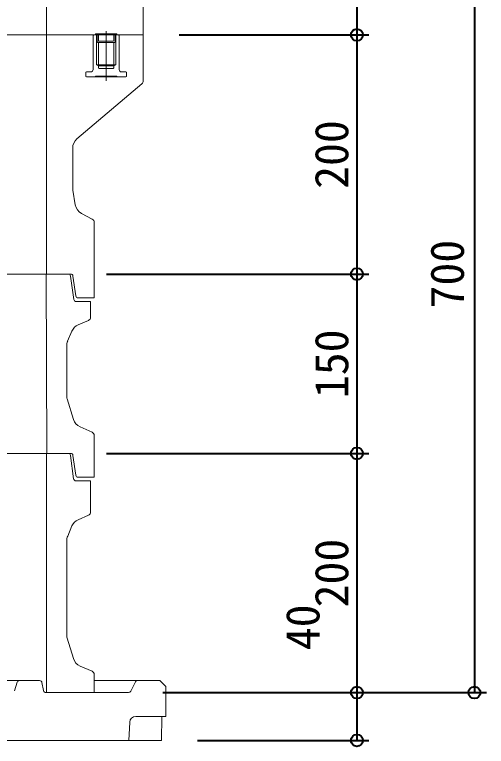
# Model space of a CAD drawing. Units: millimetres at full size, sheet at 1:20. Extents: x -5803 to 5817, y -3160 to 3160.
# Drawn here: x 715 to 1110, y 1835 to 2447 of the extents above; entities that cross this region are included whole.
import ezdxf
from ezdxf.enums import TextEntityAlignment as Align

# ---------------------------------------------------------------- set-up
doc = ezdxf.new("R2010")
doc.units = ezdxf.units.MM
doc.header["$LTSCALE"] = 20
doc.header["$PDMODE"] = 32
doc.header["$PDSIZE"] = 10
doc.layers.add('0-9_躯体', color=7, linetype='Continuous', lineweight=9)
doc.layers.add('0-E_寸法', color=1, linetype='Continuous', lineweight=40)
doc.styles.add('ＭＳ ゴシック', font='')
doc.styles.get('ＭＳ ゴシック').set_extended_font_data('MS Gothic')

msp = doc.modelspace()

# ---------------------------------------------------------------- linework, layer by layer
at = {"layer": '0-9_躯体'}
for p, q in [((741.93, 2479.98), (741.93, 2429.98)), ((822.93, 2479.98), (822.93, 2429.98)), ((782.93, 2429.98), (491.94, 2429.98)), ((741.93, 2429.98), (741.93, 2229.98)), ((781.53, 2429.98), (781.03, 2429.49)), ((781.03, 2429.49), (781.03, 2400.99)), ((782.93, 2430.74), (800.93, 2430.74)), ((782.93, 2430.74), (782.93, 2429.98)), ((783.93, 2429.98), (782.93, 2429.98)), ((783.93, 2429.98), (783.93, 2404.98)), ((783.93, 2429.98), (784.38, 2429.7)), ((784.43, 2429.49), (784.43, 2424.23)), ((785.43, 2430.74), (785.43, 2425.24)), ((791.93, 2433.21), (791.93, 2391.49)), ((798.44, 2430.74), (798.44, 2425.24)), ((799.43, 2429.49), (799.43, 2424.23)), ((799.93, 2429.98), (799.48, 2429.7)), ((799.93, 2429.98), (799.93, 2404.98)), ((799.93, 2429.98), (800.93, 2429.98)), ((799.93, 2429.98), (802.34, 2429.98)), ((800.93, 2430.74), (800.93, 2429.98)), ((822.93, 2429.98), (800.93, 2429.98)), ((802.34, 2429.98), (802.84, 2429.49)), ((802.84, 2429.49), (802.84, 2400.99)), ((822.93, 2429.98), (822.93, 2391.39)), ((784.93, 2423.73), (798.94, 2423.73)), ((785.53, 2423.73), (785.53, 2403.99)), ((785.94, 2424.74), (797.93, 2424.74)), ((798.34, 2423.73), (798.34, 2403.99)), ((783.93, 2404.98), (799.93, 2404.98)), ((783.93, 2404.98), (785.53, 2403.99)), ((799.93, 2404.98), (798.34, 2403.99)), ((779.04, 2398.99), (775.38, 2398.99)), ((785.53, 2403.99), (785.53, 2402.49)), ((785.53, 2403.99), (798.34, 2403.99)), ((786.03, 2401.99), (797.84, 2401.99)), ((798.34, 2403.99), (798.34, 2402.49)), ((804.83, 2398.99), (808.49, 2398.99)), ((774.88, 2398.49), (774.88, 2395.48)), ((775.38, 2394.99), (808.49, 2394.99)), ((782.93, 2395.48), (800.93, 2395.48)), ((782.93, 2395.48), (782.93, 2394.99)), ((800.93, 2395.48), (800.93, 2394.99)), ((808.99, 2398.49), (808.99, 2395.48)), ((821.86, 2389.09), (767.53, 2342.98)), ((763.94, 2335.3), (763.94, 2301.81)), ((764.07, 2300.16), (766.12, 2287.85)), ((771.28, 2280.66), (780.34, 2275.83)), ((781.93, 2273.19), (781.93, 2229.98)), ((762.19, 2229.98), (491.94, 2229.98)), ((741.68, 2229.98), (742.19, 2079.98)), ((762.17, 2228.26), (764.93, 2208.71)), ((764.18, 2228.26), (766.5, 2211.7)), ((781.93, 2229.98), (781.93, 2209.99)), ((781.93, 2209.99), (768.49, 2209.99)), ((778.94, 2206.99), (766.9, 2206.99)), ((778.94, 2206.99), (778.94, 2193.96)), ((777.12, 2191.2), (768.61, 2187.56)), ((763.36, 2182.3), (759.74, 2173.87)), ((758.93, 2169.93), (758.93, 2128.47)), ((759.37, 2125.56), (764.6, 2108.39)), ((780.14, 2097.77), (770.15, 2102.14)), ((762.19, 2079.98), (491.94, 2079.98)), ((741.94, 2079.98), (741.94, 1879.98)), ((764.71, 2058.72), (762.16, 2078.24)), ((764.18, 2078.26), (766.5, 2061.7)), ((778.94, 2056.99), (766.69, 2056.99)), ((778.94, 2056.99), (778.94, 2030.96)), ((777.12, 2028.21), (768.61, 2024.56)), ((763.37, 2019.3), (759.75, 2010.87)), ((758.94, 2006.93), (758.94, 1928.47)), ((764.6, 1908.39), (759.38, 1925.56)), ((780.14, 1897.77), (770.15, 1902.14)), ((781.94, 1895.02), (781.94, 1879.98)), ((264.45, 1889.99), (719.43, 1889.99)), ((715.37, 1881.41), (717.51, 1888.56)), ((736.3, 1889.99), (719.43, 1889.99)), ((739.62, 1881.59), (738.26, 1888.37)), ((816.94, 1889.99), (781.94, 1889.99)), ((812.49, 1881.09), (816.38, 1888.88)), ((841.94, 1884.99), (841.94, 1859.99)), ((781.94, 1879.98), (741.58, 1879.98)), ((810.7, 1879.98), (741.58, 1879.98)), ((811.7, 1855.23), (810.94, 1839.99)), ((841.94, 1859.99), (816.69, 1859.99)), ((838.5, 1859.99), (838.35, 1839.99)), ((838.35, 1839.99), (491.94, 1839.99))]:
    msp.add_line(p, q, dxfattribs=at)
for points in [[(781.53, 2429.98), (783.93, 2429.98), (799.93, 2429.98)], [(781.93, 2095.02), (781.93, 2059.99), (768.49, 2059.99)], [(841.94, 1884.99), (836.94, 1889.99), (816.94, 1889.99)]]:
    msp.add_lwpolyline(points, dxfattribs=at)
for centre, radius, start, end in [((783.93, 2429.49), 0.5, 0, 90), ((799.93, 2429.49), 0.5, 90, 180), ((784.93, 2424.23), 0.5, 180, 270), ((785.94, 2425.24), 0.5, 180, 270), ((797.93, 2425.24), 0.5, 270, 0), ((798.94, 2424.23), 0.5, 270, 0), ((775.38, 2398.49), 0.5, 90, 180), ((779.04, 2400.99), 2, 270, 0), ((786.03, 2402.49), 0.5, 180, 270), ((797.84, 2402.49), 0.5, 270, 0), ((804.83, 2400.99), 2, 180, 270), ((808.49, 2398.49), 0.5, 0, 90), ((775.38, 2395.48), 0.5, 180, 270), ((808.49, 2395.48), 0.5, 270, 0), ((819.94, 2391.39), 3, 309.805, 0), ((773.94, 2335.3), 10, 129.806, 180), ((773.94, 2301.81), 10, 180, 189.462), ((775.99, 2289.49), 10, 189.462, 241.928), ((778.94, 2273.19), 3, 0, 61.927), ((760.2, 2227.98), 2, 7.999, 90), ((762.19, 2227.98), 2, 7.999, 90), ((768.49, 2211.99), 2, 187.999, 270), ((766.9, 2208.98), 2, 187.999, 270), ((775.94, 2193.96), 3, 293.199, 0), ((772.55, 2178.36), 10, 113.199, 156.801), ((768.94, 2169.93), 10, 156.801, 180), ((768.94, 2128.47), 10, 180, 196.928), ((774.16, 2111.3), 10, 196.928, 246.371), ((778.94, 2095.02), 3, 0, 66.371), ((760.19, 2077.98), 2, 7.431, 90), ((762.19, 2077.98), 2, 7.999, 90), ((766.69, 2058.98), 2, 187.431, 270), ((768.49, 2061.99), 2, 187.999, 270), ((775.94, 2030.96), 3, 293.199, 0), ((772.55, 2015.36), 10, 113.199, 156.801), ((768.94, 2006.93), 10, 156.801, 180), ((768.94, 1928.47), 10, 180, 196.928), ((774.16, 1911.3), 10, 196.928, 246.371), ((778.94, 1895.02), 3, 0, 66.371), ((719.43, 1887.99), 2, 90, 163.3), ((736.3, 1887.99), 2, 11.309, 90), ((818.17, 1887.99), 2, 90, 153.435), ((741.58, 1881.98), 2, 191.309, 270), ((810.7, 1881.98), 2, 270, 333.435), ((816.69, 1854.98), 5, 90, 177.138)]:
    msp.add_arc(centre, radius, start, end, dxfattribs=at)
at = {"layer": '0-E_寸法'}
for p, q in [((1100.09, 2579.98), (1100.09, 1879.98)), ((1001.78, 2479.98), (1001.78, 2429.98)), ((852.94, 2429.98), (1011.78, 2429.98)), ((852.94, 2429.98), (1011.78, 2429.98)), ((1001.78, 2429.98), (1001.78, 2229.98)), ((792.19, 2229.98), (1011.78, 2229.98)), ((792.19, 2229.98), (1011.78, 2229.98)), ((1001.78, 2229.98), (1001.78, 2079.98)), ((792.19, 2079.98), (1011.78, 2079.98)), ((792.19, 2079.98), (1011.78, 2079.98)), ((1001.78, 2079.98), (1001.78, 1879.98)), ((839.47, 1879.98), (1011.78, 1879.98)), ((840.7, 1879.98), (1011.78, 1879.98)), ((840.7, 1879.98), (1110.09, 1879.98)), ((1001.78, 1879.98), (1001.78, 1839.99)), ((868.35, 1839.99), (1011.78, 1839.99))]:
    msp.add_line(p, q, dxfattribs=at)
for p in [(1001.78, 2429.98), (1001.78, 2229.98), (1001.78, 2079.98), (1001.78, 1879.98), (1100.09, 1879.98), (1001.78, 1839.99)]:
    msp.add_point(p, dxfattribs=at)

# ---------------------------------------------------------------- texts
at = {"layer": '0-E_寸法', "style": 'ＭＳ ゴシック'}
for s, p in [('200', (1003, 2301.18)), ('700', (1099.73, 2201.18)), ('150', (1003, 2126.18)), ('200', (1003, 1951.18)), ('40', (978.91, 1915.37))]:
    msp.add_text(s, height=28.15, rotation=90, dxfattribs=at).set_placement(p, align=Align.BOTTOM_LEFT)

doc.saveas('drawing.dxf')
